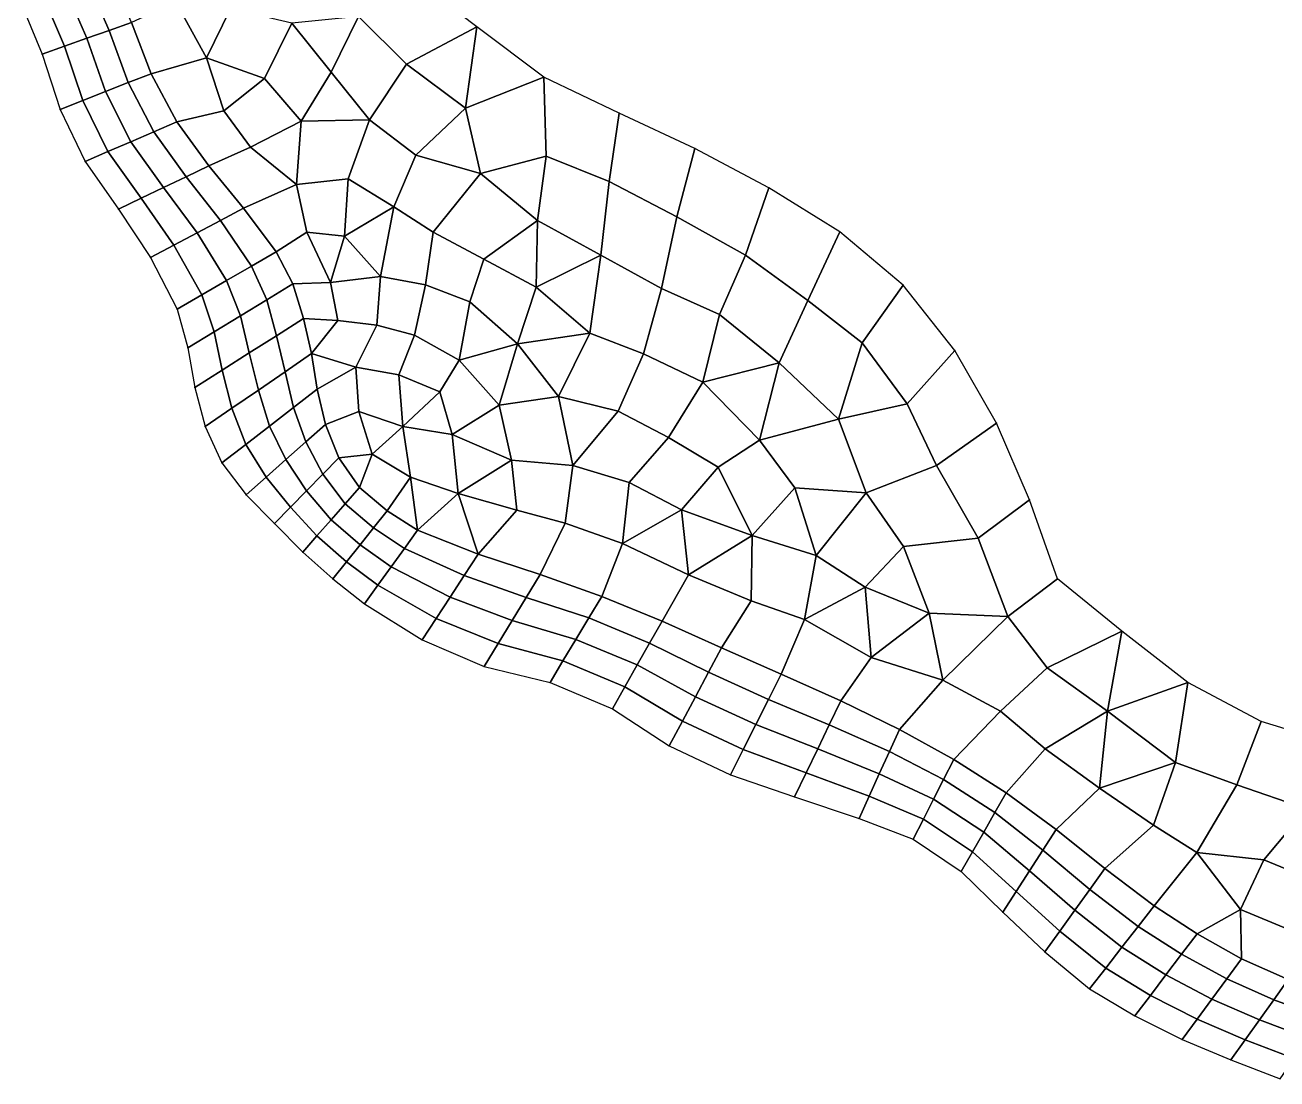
# Model space of a CAD drawing. Extents: x 391089 to 406232, y 6461839 to 6471033.
# Drawn here: x 405429 to 405773.6, y 6470408.9 to 6470699 of the extents above; entities that cross this region are included whole.
import ezdxf

# ---------------------------------------------------------------- set-up
doc = ezdxf.new("R2010")
doc.units = 0
for name, color, linetype in [('MESH_BOUND', 25, 'CONTINUOUS'), ('MESH_ELEMS', 18, 'CONTINUOUS'), ('MESH_NODES', 18, 'CONTINUOUS')]:
    doc.layers.add(name, color=color, linetype=linetype)

msp = doc.modelspace()

# ---------------------------------------------------------------- linework, layer by layer
at = {"layer": 'MESH_BOUND', "color": 25}
for points in [[(405553.351, 6470698.47, 4.971), (405535.039, 6470712.43, 4.59)], [(405428.982, 6470702.23, 5.249), (405433.736, 6470691.02, 4.781)], [(405571.777, 6470684.67, 5.066), (405553.351, 6470698.47, 4.971)], [(405433.736, 6470691.02, 4.781), (405438.646, 6470675.8, 3.874)], [(405592.534, 6470674.76, 5.078), (405571.777, 6470684.67, 5.066)], [(405438.646, 6470675.8, 3.874), (405445.51, 6470661.43, 4.466)], [(405613.386, 6470665, 5.799), (405592.534, 6470674.76, 5.078)], [(405633.727, 6470654.24, 3.515), (405613.386, 6470665, 5.799)], [(405445.51, 6470661.43, 4.466), (405454.696, 6470648.34, 3.652)], [(405653.282, 6470642.13, 3.698), (405633.727, 6470654.24, 3.515)], [(405454.696, 6470648.34, 3.652), (405463.545, 6470635.03, 5.14)], [(405670.73, 6470627.38, 3.279), (405653.282, 6470642.13, 3.698)], [(405463.545, 6470635.03, 5.14), (405470.858, 6470620.84, 5.41)], [(405684.953, 6470609.39, 3.202), (405670.73, 6470627.38, 3.279)], [(405470.858, 6470620.84, 5.41), (405473.792, 6470610.15, 5.266)], [(405473.792, 6470610.15, 5.266), (405475.749, 6470599.23, 4.264)], [(405696.415, 6470589.46, 3.712), (405684.953, 6470609.39, 3.202)], [(405475.749, 6470599.23, 4.264), (405478.567, 6470588.53, 4.087)], [(405705.516, 6470568.32, 5.577), (405696.415, 6470589.46, 3.712)], [(405478.567, 6470588.53, 4.087), (405483.203, 6470578.49, 3.879)], [(405483.203, 6470578.49, 3.879), (405489.864, 6470569.72, 4.537)], [(405489.864, 6470569.72, 4.537), (405497.618, 6470561.79, 4.648)], [(405713.215, 6470546.62, 5.406), (405705.516, 6470568.32, 5.577)], [(405497.618, 6470561.79, 4.648), (405505.463, 6470553.95, 4.924)], [(405505.463, 6470553.95, 4.924), (405513.723, 6470546.55, 5.226)], [(405513.723, 6470546.55, 5.226), (405522.466, 6470539.72, 5)], [(405730.923, 6470532.16, 5.606), (405713.215, 6470546.62, 5.406)], [(405522.466, 6470539.72, 5), (405538.284, 6470529.79, 4.865)], [(405749.1, 6470518.03, 5.714), (405730.923, 6470532.16, 5.606)], [(405538.284, 6470529.79, 4.865), (405555.374, 6470522.45, 4.341)], [(405555.374, 6470522.45, 4.341), (405573.524, 6470518.04, 4.9)], [(405573.524, 6470518.04, 4.9), (405590.659, 6470510.8, 4.94)], [(405769.293, 6470507.28, 5.465), (405749.1, 6470518.03, 5.714)], [(405590.659, 6470510.8, 4.94), (405606.343, 6470500.65, 4.051)], [(405791.205, 6470500.58, 5.008), (405769.293, 6470507.28, 5.465)], [(405606.343, 6470500.65, 4.051), (405623.177, 6470492.67, 4.906)], [(405623.177, 6470492.67, 4.906), (405640.841, 6470486.56, 4.941)], [(405640.841, 6470486.56, 4.941), (405658.565, 6470480.63, 5.615)], [(405658.565, 6470480.63, 5.615), (405673.478, 6470474.96, 5.297)], [(405673.478, 6470474.96, 5.297), (405686.692, 6470466.01, 5.699)], [(405686.692, 6470466.01, 5.699), (405698.118, 6470454.87, 4.366)], [(405698.118, 6470454.87, 4.366), (405709.683, 6470443.88, 5.602)], [(405709.683, 6470443.88, 5.602), (405722.019, 6470433.75, 5.652)], [(405722.019, 6470433.75, 5.652), (405734.482, 6470426.25, 3.971)], [(405734.482, 6470426.25, 3.971), (405747.532, 6470419.82, 5.007)], [(405747.532, 6470419.82, 5.007), (405760.948, 6470414.19, 5.067)], [(405760.948, 6470414.19, 5.067), (405774.511, 6470408.92, 5.143)]]:
    msp.add_polyline3d(points, dxfattribs=at)
at = {"layer": 'MESH_ELEMS', "color": 178}
for points in [[(405446.803, 6470709.7, 4.068), (405440.862, 6470707.21, 3.293), (405446.029, 6470695.35, 3.132), (405452.175, 6470697.51, 4.65)], [(405452.743, 6470712.19, 5.266), (405446.803, 6470709.7, 4.068), (405452.175, 6470697.51, 4.65), (405458.322, 6470699.67, 5.361)], [(405535.039, 6470712.43, 4.59), (405520.742, 6470701.4, 5.277), (405533.978, 6470688.26, 6.737), (405553.351, 6470698.47, 4.971)], [(405440.862, 6470707.21, 3.293), (405434.922, 6470704.72, 3.179), (405439.882, 6470693.18, 2.93), (405446.029, 6470695.35, 3.132)], [(405434.922, 6470704.72, 3.179), (405428.982, 6470702.23, 5.249), (405433.736, 6470691.02, 4.781), (405439.882, 6470693.18, 2.93)], [(405470.478, 6470705.3, 5.071), (405458.322, 6470699.67, 5.361), (405463.666, 6470685.62, 5.192), (405478.981, 6470689.98, 5.16)], [(405470.478, 6470705.3, 5.071), (405478.981, 6470689.98, 5.16), (405485.571, 6470703.46, 4.871), (405470.478, 6470705.3, 5.071)], [(405494.879, 6470684.29, 5.214), (405502.428, 6470699.54, 4.797), (405485.571, 6470703.46, 4.871), (405478.981, 6470689.98, 5.16)], [(405458.322, 6470699.67, 5.361), (405452.175, 6470697.51, 4.65), (405457.411, 6470683.16, 4.636), (405463.666, 6470685.62, 5.192)], [(405513.252, 6470686.01, 4.848), (405502.428, 6470699.54, 4.797), (405494.879, 6470684.29, 5.214), (405504.967, 6470672.53, 5.22)], [(405520.742, 6470701.4, 5.277), (405502.428, 6470699.54, 4.797), (405513.252, 6470686.01, 4.848), (405520.742, 6470701.4, 5.277)], [(405533.978, 6470688.26, 6.737), (405520.742, 6470701.4, 5.277), (405513.252, 6470686.01, 4.848), (405523.838, 6470672.94, 5.084)], [(405452.175, 6470697.51, 4.65), (405446.029, 6470695.35, 3.132), (405451.156, 6470680.71, 3.602), (405457.411, 6470683.16, 4.636)], [(405553.351, 6470698.47, 4.971), (405533.978, 6470688.26, 6.737), (405550.218, 6470676.15, 6.359), (405553.351, 6470698.47, 4.971)], [(405553.351, 6470698.47, 4.971), (405550.218, 6470676.15, 6.359), (405571.777, 6470684.67, 5.066), (405553.351, 6470698.47, 4.971)], [(405439.882, 6470693.18, 2.93), (405433.736, 6470691.02, 4.781), (405438.646, 6470675.8, 3.874), (405444.901, 6470678.26, 2.912)], [(405446.029, 6470695.35, 3.132), (405439.882, 6470693.18, 2.93), (405444.901, 6470678.26, 2.912), (405451.156, 6470680.71, 3.602)], [(405478.981, 6470689.98, 5.16), (405463.666, 6470685.62, 5.192), (405470.732, 6470672.37, 5.119), (405483.698, 6470675.43, 5.247)], [(405483.698, 6470675.43, 5.247), (405494.879, 6470684.29, 5.214), (405478.981, 6470689.98, 5.16), (405483.698, 6470675.43, 5.247)], [(405463.666, 6470685.62, 5.192), (405457.411, 6470683.16, 4.636), (405464.426, 6470669.63, 5.281), (405470.732, 6470672.37, 5.119)], [(405513.252, 6470686.01, 4.848), (405504.967, 6470672.53, 5.22), (405523.838, 6470672.94, 5.084), (405513.252, 6470686.01, 4.848)], [(405536.602, 6470663.23, 5.214), (405550.218, 6470676.15, 6.359), (405533.978, 6470688.26, 6.737), (405523.838, 6470672.94, 5.084)], [(405457.411, 6470683.16, 4.636), (405451.156, 6470680.71, 3.602), (405458.121, 6470666.9, 3.214), (405464.426, 6470669.63, 5.281)], [(405491.005, 6470665.41, 5.555), (405504.967, 6470672.53, 5.22), (405494.879, 6470684.29, 5.214), (405483.698, 6470675.43, 5.247)], [(405572.448, 6470662.88, 6.437), (405571.777, 6470684.67, 5.066), (405550.218, 6470676.15, 6.359), (405554.374, 6470658.12, 5.136)], [(405592.534, 6470674.76, 5.078), (405571.777, 6470684.67, 5.066), (405572.448, 6470662.88, 6.437), (405589.826, 6470655.91, 6.667)], [(405451.156, 6470680.71, 3.602), (405444.901, 6470678.26, 2.912), (405451.816, 6470664.17, 3.181), (405458.121, 6470666.9, 3.214)], [(405444.901, 6470678.26, 2.912), (405438.646, 6470675.8, 3.874), (405445.51, 6470661.43, 4.466), (405451.816, 6470664.17, 3.181)], [(405483.698, 6470675.43, 5.247), (405470.732, 6470672.37, 5.119), (405479.576, 6470660.21, 4.86), (405491.005, 6470665.41, 5.555)], [(405554.374, 6470658.12, 5.136), (405550.218, 6470676.15, 6.359), (405536.602, 6470663.23, 5.214), (405554.374, 6470658.12, 5.136)], [(405470.732, 6470672.37, 5.119), (405464.426, 6470669.63, 5.281), (405473.356, 6470657.24, 5.015), (405479.576, 6470660.21, 4.86)], [(405491.005, 6470665.41, 5.555), (405503.73, 6470655.15, 5.346), (405504.967, 6470672.53, 5.22), (405491.005, 6470665.41, 5.555)], [(405504.967, 6470672.53, 5.22), (405503.73, 6470655.15, 5.346), (405517.979, 6470656.67, 5.345), (405523.838, 6470672.94, 5.084)], [(405517.979, 6470656.67, 5.345), (405530.486, 6470648.97, 5.22), (405536.602, 6470663.23, 5.214), (405523.838, 6470672.94, 5.084)], [(405589.826, 6470655.91, 6.667), (405608.391, 6470646.18, 7.363), (405613.386, 6470665, 5.799), (405592.534, 6470674.76, 5.078)], [(405464.426, 6470669.63, 5.281), (405458.121, 6470666.9, 3.214), (405467.136, 6470654.28, 2.707), (405473.356, 6470657.24, 5.015)], [(405458.121, 6470666.9, 3.214), (405451.816, 6470664.17, 3.181), (405460.916, 6470651.31, 3.2), (405467.136, 6470654.28, 2.707)], [(405491.005, 6470665.41, 5.555), (405479.576, 6470660.21, 4.86), (405489.167, 6470648.62, 4.478), (405503.73, 6470655.15, 5.346)], [(405633.727, 6470654.24, 3.515), (405613.386, 6470665, 5.799), (405608.391, 6470646.18, 7.363), (405627.273, 6470635.63, 5.508)], [(405451.816, 6470664.17, 3.181), (405445.51, 6470661.43, 4.466), (405454.696, 6470648.34, 3.652), (405460.916, 6470651.31, 3.2)], [(405541.349, 6470641.97, 5.667), (405554.374, 6470658.12, 5.136), (405536.602, 6470663.23, 5.214), (405530.486, 6470648.97, 5.22)], [(405570.03, 6470645.18, 4.814), (405572.448, 6470662.88, 6.437), (405554.374, 6470658.12, 5.136), (405570.03, 6470645.18, 4.814)], [(405589.826, 6470655.91, 6.667), (405572.448, 6470662.88, 6.437), (405570.03, 6470645.18, 4.814), (405587.507, 6470635.64, 5.061)], [(405479.576, 6470660.21, 4.86), (405473.356, 6470657.24, 5.015), (405482.762, 6470645.22, 5.428), (405489.167, 6470648.62, 4.478)], [(405555.242, 6470634.6, 5.171), (405570.03, 6470645.18, 4.814), (405554.374, 6470658.12, 5.136), (405541.349, 6470641.97, 5.667)], [(405473.356, 6470657.24, 5.015), (405467.136, 6470654.28, 2.707), (405476.356, 6470641.83, 2.188), (405482.762, 6470645.22, 5.428)], [(405503.73, 6470655.15, 5.346), (405489.167, 6470648.62, 4.478), (405498.101, 6470636.54, 4.903), (405506.551, 6470642, 5.072)], [(405517.979, 6470656.67, 5.345), (405503.73, 6470655.15, 5.346), (405506.551, 6470642, 5.072), (405516.957, 6470640.9, 5.444)], [(405516.957, 6470640.9, 5.444), (405530.486, 6470648.97, 5.22), (405517.979, 6470656.67, 5.345), (405516.957, 6470640.9, 5.444)], [(405608.391, 6470646.18, 7.363), (405589.826, 6470655.91, 6.667), (405587.507, 6470635.64, 5.061), (405604.152, 6470626.5, 5.145)], [(405460.916, 6470651.31, 3.2), (405454.696, 6470648.34, 3.652), (405463.545, 6470635.03, 5.14), (405469.951, 6470638.43, 3.473)], [(405467.136, 6470654.28, 2.707), (405460.916, 6470651.31, 3.2), (405469.951, 6470638.43, 3.473), (405476.356, 6470641.83, 2.188)], [(405653.282, 6470642.13, 3.698), (405633.727, 6470654.24, 3.515), (405627.273, 6470635.63, 5.508), (405644.511, 6470623.23, 3.819)], [(405489.167, 6470648.62, 4.478), (405482.762, 6470645.22, 5.428), (405491.29, 6470632.61, 4.315), (405498.101, 6470636.54, 4.903)], [(405530.486, 6470648.97, 5.22), (405516.957, 6470640.9, 5.444), (405526.827, 6470629.77, 5.221), (405530.486, 6470648.97, 5.22)], [(405539.194, 6470627.46, 5.348), (405541.349, 6470641.97, 5.667), (405530.486, 6470648.97, 5.22), (405526.827, 6470629.77, 5.221)], [(405482.762, 6470645.22, 5.428), (405476.356, 6470641.83, 2.188), (405484.479, 6470628.69, 2.764), (405491.29, 6470632.61, 4.315)], [(405555.242, 6470634.6, 5.171), (405569.656, 6470626.88, 4.925), (405570.03, 6470645.18, 4.814), (405555.242, 6470634.6, 5.171)], [(405570.03, 6470645.18, 4.814), (405569.656, 6470626.88, 4.925), (405587.507, 6470635.64, 5.061), (405570.03, 6470645.18, 4.814)], [(405627.273, 6470635.63, 5.508), (405608.391, 6470646.18, 7.363), (405604.152, 6470626.5, 5.145), (405620.127, 6470619.36, 5.298)], [(405476.356, 6470641.83, 2.188), (405469.951, 6470638.43, 3.473), (405477.669, 6470624.77, 3.136), (405484.479, 6470628.69, 2.764)], [(405502.748, 6470627.75, 5.106), (405513.046, 6470628.12, 4.979), (405506.551, 6470642, 5.072), (405498.101, 6470636.54, 4.903)], [(405506.551, 6470642, 5.072), (405513.046, 6470628.12, 4.979), (405516.957, 6470640.9, 5.444), (405506.551, 6470642, 5.072)], [(405513.046, 6470628.12, 4.979), (405526.827, 6470629.77, 5.221), (405516.957, 6470640.9, 5.444), (405513.046, 6470628.12, 4.979)], [(405555.242, 6470634.6, 5.171), (405541.349, 6470641.97, 5.667), (405539.194, 6470627.46, 5.348), (405551.41, 6470622.81, 5.284)], [(405670.73, 6470627.38, 3.279), (405653.282, 6470642.13, 3.698), (405644.511, 6470623.23, 3.819), (405659.436, 6470611.54, 3.23)], [(405469.951, 6470638.43, 3.473), (405463.545, 6470635.03, 5.14), (405470.858, 6470620.84, 5.41), (405477.669, 6470624.77, 3.136)], [(405498.101, 6470636.54, 4.903), (405491.29, 6470632.61, 4.315), (405495.509, 6470623.35, 4.15), (405502.748, 6470627.75, 5.106)], [(405551.41, 6470622.81, 5.284), (405564.544, 6470611.3, 5.261), (405569.656, 6470626.88, 4.925), (405555.242, 6470634.6, 5.171)], [(405569.656, 6470626.88, 4.925), (405584.44, 6470614.18, 5.177), (405587.507, 6470635.64, 5.061), (405569.656, 6470626.88, 4.925)], [(405604.152, 6470626.5, 5.145), (405587.507, 6470635.64, 5.061), (405584.44, 6470614.18, 5.177), (405599.25, 6470608.53, 5.261)], [(405644.511, 6470623.23, 3.819), (405627.273, 6470635.63, 5.508), (405620.127, 6470619.36, 5.298), (405636.586, 6470606.03, 5.513)], [(405491.29, 6470632.61, 4.315), (405484.479, 6470628.69, 2.764), (405488.27, 6470618.95, 3.683), (405495.509, 6470623.35, 4.15)], [(405484.479, 6470628.69, 2.764), (405477.669, 6470624.77, 3.136), (405481.031, 6470614.55, 3.041), (405488.27, 6470618.95, 3.683)], [(405502.748, 6470627.75, 5.106), (405495.509, 6470623.35, 4.15), (405498.168, 6470613.5, 4.267), (405505.641, 6470618.25, 5.453)], [(405513.046, 6470628.12, 4.979), (405502.748, 6470627.75, 5.106), (405505.641, 6470618.25, 5.453), (405515.104, 6470617.71, 5.444)], [(405526.827, 6470629.77, 5.221), (405513.046, 6470628.12, 4.979), (405515.104, 6470617.71, 5.444), (405525.793, 6470616.4, 5.148)], [(405539.194, 6470627.46, 5.348), (405526.827, 6470629.77, 5.221), (405525.793, 6470616.4, 5.148), (405536.214, 6470613.62, 5.213)], [(405551.41, 6470622.81, 5.284), (405539.194, 6470627.46, 5.348), (405536.214, 6470613.62, 5.213), (405548.47, 6470606.72, 5.348)], [(405659.436, 6470611.54, 3.23), (405671.856, 6470594.7, 3.032), (405684.953, 6470609.39, 3.202), (405670.73, 6470627.38, 3.279)], [(405477.669, 6470624.77, 3.136), (405470.858, 6470620.84, 5.41), (405473.792, 6470610.15, 5.266), (405481.031, 6470614.55, 3.041)], [(405584.44, 6470614.18, 5.177), (405569.656, 6470626.88, 4.925), (405564.544, 6470611.3, 5.261), (405584.44, 6470614.18, 5.177)], [(405620.127, 6470619.36, 5.298), (405604.152, 6470626.5, 5.145), (405599.25, 6470608.53, 5.261), (405615.546, 6470600.69, 5.291)], [(405495.509, 6470623.35, 4.15), (405488.27, 6470618.95, 3.683), (405490.695, 6470608.74, 3.797), (405498.168, 6470613.5, 4.267)], [(405551.41, 6470622.81, 5.284), (405548.47, 6470606.72, 5.348), (405564.544, 6470611.3, 5.261), (405551.41, 6470622.81, 5.284)], [(405659.436, 6470611.54, 3.23), (405644.511, 6470623.23, 3.819), (405636.586, 6470606.03, 5.513), (405652.894, 6470590.49, 5.453)], [(405488.27, 6470618.95, 3.683), (405481.031, 6470614.55, 3.041), (405483.222, 6470603.99, 3.237), (405490.695, 6470608.74, 3.797)], [(405505.641, 6470618.25, 5.453), (405498.168, 6470613.5, 4.267), (405500.55, 6470603.56, 4.599), (405507.878, 6470608.57, 5.172)], [(405507.878, 6470608.57, 5.172), (405515.104, 6470617.71, 5.444), (405505.641, 6470618.25, 5.453), (405507.878, 6470608.57, 5.172)], [(405520.064, 6470604.88, 5.608), (405525.793, 6470616.4, 5.148), (405515.104, 6470617.71, 5.444), (405507.878, 6470608.57, 5.172)], [(405620.127, 6470619.36, 5.298), (405615.546, 6470600.69, 5.291), (405636.586, 6470606.03, 5.513), (405620.127, 6470619.36, 5.298)], [(405481.031, 6470614.55, 3.041), (405473.792, 6470610.15, 5.266), (405475.749, 6470599.23, 4.264), (405483.222, 6470603.99, 3.237)], [(405498.168, 6470613.5, 4.267), (405490.695, 6470608.74, 3.797), (405493.222, 6470598.55, 4.41), (405500.55, 6470603.56, 4.599)], [(405531.892, 6470602.73, 5.524), (405536.214, 6470613.62, 5.213), (405525.793, 6470616.4, 5.148), (405520.064, 6470604.88, 5.608)], [(405543.146, 6470598.03, 5.298), (405548.47, 6470606.72, 5.348), (405536.214, 6470613.62, 5.213), (405531.892, 6470602.73, 5.524)], [(405564.544, 6470611.3, 5.261), (405575.879, 6470596.72, 5.214), (405584.44, 6470614.18, 5.177), (405564.544, 6470611.3, 5.261)], [(405592.224, 6470592.73, 5.472), (405599.25, 6470608.53, 5.261), (405584.44, 6470614.18, 5.177), (405575.879, 6470596.72, 5.214)], [(405548.47, 6470606.72, 5.348), (405559.53, 6470594.41, 5.261), (405564.544, 6470611.3, 5.261), (405548.47, 6470606.72, 5.348)], [(405575.879, 6470596.72, 5.214), (405564.544, 6470611.3, 5.261), (405559.53, 6470594.41, 5.261), (405575.879, 6470596.72, 5.214)], [(405659.436, 6470611.54, 3.23), (405652.894, 6470590.49, 5.453), (405671.856, 6470594.7, 3.032), (405659.436, 6470611.54, 3.23)], [(405490.695, 6470608.74, 3.797), (405483.222, 6470603.99, 3.237), (405485.894, 6470593.54, 3.196), (405493.222, 6470598.55, 4.41)], [(405507.878, 6470608.57, 5.172), (405500.55, 6470603.56, 4.599), (405502.883, 6470593.69, 4.92), (405509.443, 6470598.76, 4.819)], [(405507.878, 6470608.57, 5.172), (405509.443, 6470598.76, 4.819), (405520.064, 6470604.88, 5.608), (405507.878, 6470608.57, 5.172)], [(405543.146, 6470598.03, 5.298), (405546.543, 6470586.33, 5.439), (405559.53, 6470594.41, 5.261), (405548.47, 6470606.72, 5.348)], [(405599.25, 6470608.53, 5.261), (405592.224, 6470592.73, 5.472), (405606.092, 6470585.51, 5.431), (405615.546, 6470600.69, 5.291)], [(405696.415, 6470589.46, 3.712), (405684.953, 6470609.39, 3.202), (405671.856, 6470594.7, 3.032), (405679.873, 6470577.78, 2.971)], [(405483.222, 6470603.99, 3.237), (405475.749, 6470599.23, 4.264), (405478.567, 6470588.53, 4.087), (405485.894, 6470593.54, 3.196)], [(405500.55, 6470603.56, 4.599), (405493.222, 6470598.55, 4.41), (405496.323, 6470588.62, 4.242), (405502.883, 6470593.69, 4.92)], [(405520.903, 6470592.6, 5.451), (405520.064, 6470604.88, 5.608), (405509.443, 6470598.76, 4.819), (405511.71, 6470589.08, 5.154)], [(405520.903, 6470592.6, 5.451), (405532.947, 6470588.5, 5.495), (405531.892, 6470602.73, 5.524), (405520.064, 6470604.88, 5.608)], [(405631.212, 6470584.73, 5.005), (405636.586, 6470606.03, 5.513), (405615.546, 6470600.69, 5.291), (405631.212, 6470584.73, 5.005)], [(405636.586, 6470606.03, 5.513), (405631.212, 6470584.73, 5.005), (405652.894, 6470590.49, 5.453), (405636.586, 6470606.03, 5.513)], [(405531.892, 6470602.73, 5.524), (405532.947, 6470588.5, 5.495), (405543.146, 6470598.03, 5.298), (405531.892, 6470602.73, 5.524)], [(405619.753, 6470577.32, 5.558), (405631.212, 6470584.73, 5.005), (405615.546, 6470600.69, 5.291), (405606.092, 6470585.51, 5.431)], [(405493.222, 6470598.55, 4.41), (405485.894, 6470593.54, 3.196), (405489.763, 6470583.56, 2.646), (405496.323, 6470588.62, 4.242)], [(405509.443, 6470598.76, 4.819), (405502.883, 6470593.69, 4.92), (405506.248, 6470584.24, 5.305), (405511.71, 6470589.08, 5.154)], [(405532.947, 6470588.5, 5.495), (405546.543, 6470586.33, 5.439), (405543.146, 6470598.03, 5.298), (405532.947, 6470588.5, 5.495)], [(405562.897, 6470579.25, 5.488), (405579.807, 6470577.79, 5.199), (405575.879, 6470596.72, 5.214), (405559.53, 6470594.41, 5.261)], [(405575.879, 6470596.72, 5.214), (405579.807, 6470577.79, 5.199), (405592.224, 6470592.73, 5.472), (405575.879, 6470596.72, 5.214)], [(405485.894, 6470593.54, 3.196), (405478.567, 6470588.53, 4.087), (405483.203, 6470578.49, 3.879), (405489.763, 6470583.56, 2.646)], [(405502.883, 6470593.69, 4.92), (405496.323, 6470588.62, 4.242), (405500.787, 6470579.4, 3.792), (405506.248, 6470584.24, 5.305)], [(405515.393, 6470579.85, 5.404), (405524.566, 6470580.87, 5.17), (405520.903, 6470592.6, 5.451), (405511.71, 6470589.08, 5.154)], [(405532.947, 6470588.5, 5.495), (405520.903, 6470592.6, 5.451), (405524.566, 6470580.87, 5.17), (405532.947, 6470588.5, 5.495)], [(405559.53, 6470594.41, 5.261), (405546.543, 6470586.33, 5.439), (405562.897, 6470579.25, 5.488), (405559.53, 6470594.41, 5.261)], [(405595.268, 6470573.11, 5.017), (405606.092, 6470585.51, 5.431), (405592.224, 6470592.73, 5.472), (405579.807, 6470577.79, 5.199)], [(405671.856, 6470594.7, 3.032), (405652.894, 6470590.49, 5.453), (405660.578, 6470570.27, 5.139), (405679.873, 6470577.78, 2.971)], [(405511.71, 6470589.08, 5.154), (405506.248, 6470584.24, 5.305), (405510.949, 6470575.34, 4.939), (405515.393, 6470579.85, 5.404)], [(405652.894, 6470590.49, 5.453), (405631.212, 6470584.73, 5.005), (405640.871, 6470571.66, 5.488), (405660.578, 6470570.27, 5.139)], [(405679.873, 6470577.78, 2.971), (405691.329, 6470557.75, 5.893), (405705.516, 6470568.32, 5.577), (405696.415, 6470589.46, 3.712)], [(405496.323, 6470588.62, 4.242), (405489.763, 6470583.56, 2.646), (405495.325, 6470574.56, 3.191), (405500.787, 6470579.4, 3.792)], [(405524.566, 6470580.87, 5.17), (405535.077, 6470574.56, 5.355), (405532.947, 6470588.5, 5.495), (405524.566, 6470580.87, 5.17)], [(405546.543, 6470586.33, 5.439), (405532.947, 6470588.5, 5.495), (405535.077, 6470574.56, 5.355), (405548.258, 6470570.03, 5.518)], [(405548.258, 6470570.03, 5.518), (405562.897, 6470579.25, 5.488), (405546.543, 6470586.33, 5.439), (405548.258, 6470570.03, 5.518)], [(405489.763, 6470583.56, 2.646), (405483.203, 6470578.49, 3.879), (405489.864, 6470569.72, 4.537), (405495.325, 6470574.56, 3.191)], [(405506.248, 6470584.24, 5.305), (405500.787, 6470579.4, 3.792), (405506.505, 6470570.82, 3.537), (405510.949, 6470575.34, 4.939)], [(405609.711, 6470565.61, 5.339), (405619.753, 6470577.32, 5.558), (405606.092, 6470585.51, 5.431), (405595.268, 6470573.11, 5.017)], [(405640.871, 6470571.66, 5.488), (405631.212, 6470584.73, 5.005), (405619.753, 6470577.32, 5.558), (405629.149, 6470558.47, 5.426)], [(405500.787, 6470579.4, 3.792), (405495.325, 6470574.56, 3.191), (405502.061, 6470566.31, 2.644), (405506.505, 6470570.82, 3.537)], [(405515.393, 6470579.85, 5.404), (405510.949, 6470575.34, 4.939), (405517.13, 6470567.24, 4.891), (405521.019, 6470571.67, 5.313)], [(405524.566, 6470580.87, 5.17), (405515.393, 6470579.85, 5.404), (405521.019, 6470571.67, 5.313), (405524.566, 6470580.87, 5.17)], [(405535.077, 6470574.56, 5.355), (405524.566, 6470580.87, 5.17), (405521.019, 6470571.67, 5.313), (405528.671, 6470565.33, 5.467)], [(405548.258, 6470570.03, 5.518), (405564.41, 6470565.5, 5.602), (405562.897, 6470579.25, 5.488), (405548.258, 6470570.03, 5.518)], [(405564.41, 6470565.5, 5.602), (405577.64, 6470561.93, 5.564), (405579.807, 6470577.79, 5.199), (405562.897, 6470579.25, 5.488)], [(405510.949, 6470575.34, 4.939), (405506.505, 6470570.82, 3.537), (405513.241, 6470562.81, 3.209), (405517.13, 6470567.24, 4.891)], [(405595.268, 6470573.11, 5.017), (405579.807, 6470577.79, 5.199), (405577.64, 6470561.93, 5.564), (405593.448, 6470556.32, 5.506)], [(405609.711, 6470565.61, 5.339), (405629.149, 6470558.47, 5.426), (405619.753, 6470577.32, 5.558), (405609.711, 6470565.61, 5.339)], [(405679.873, 6470577.78, 2.971), (405660.578, 6470570.27, 5.139), (405670.828, 6470555.47, 5.419), (405691.329, 6470557.75, 5.893)], [(405495.325, 6470574.56, 3.191), (405489.864, 6470569.72, 4.537), (405497.618, 6470561.79, 4.648), (405502.061, 6470566.31, 2.644)], [(405537.059, 6470560, 5.635), (405535.077, 6470574.56, 5.355), (405528.671, 6470565.33, 5.467), (405537.059, 6470560, 5.635)], [(405537.059, 6470560, 5.635), (405548.258, 6470570.03, 5.518), (405535.077, 6470574.56, 5.355), (405537.059, 6470560, 5.635)], [(405593.448, 6470556.32, 5.506), (405609.711, 6470565.61, 5.339), (405595.268, 6470573.11, 5.017), (405593.448, 6470556.32, 5.506)], [(405506.505, 6470570.82, 3.537), (405502.061, 6470566.31, 2.644), (405509.352, 6470558.38, 2.57), (405513.241, 6470562.81, 3.209)], [(405521.019, 6470571.67, 5.313), (405517.13, 6470567.24, 4.891), (405524.934, 6470560.63, 5.144), (405528.671, 6470565.33, 5.467)], [(405537.059, 6470560, 5.635), (405553.733, 6470553.35, 5.744), (405548.258, 6470570.03, 5.518), (405537.059, 6470560, 5.635)], [(405553.733, 6470553.35, 5.744), (405564.41, 6470565.5, 5.602), (405548.258, 6470570.03, 5.518), (405553.733, 6470553.35, 5.744)], [(405640.871, 6470571.66, 5.488), (405629.149, 6470558.47, 5.426), (405646.796, 6470553.03, 5.64), (405640.871, 6470571.66, 5.488)], [(405660.578, 6470570.27, 5.139), (405640.871, 6470571.66, 5.488), (405646.796, 6470553.03, 5.64), (405660.578, 6470570.27, 5.139)], [(405670.828, 6470555.47, 5.419), (405660.578, 6470570.27, 5.139), (405646.796, 6470553.03, 5.64), (405660.268, 6470544.25, 5.681)], [(405502.061, 6470566.31, 2.644), (405497.618, 6470561.79, 4.648), (405505.463, 6470553.95, 4.924), (405509.352, 6470558.38, 2.57)], [(405517.13, 6470567.24, 4.891), (405513.241, 6470562.81, 3.209), (405521.197, 6470555.94, 3.255), (405524.934, 6470560.63, 5.144)], [(405528.671, 6470565.33, 5.467), (405524.934, 6470560.63, 5.144), (405533.411, 6470554.93, 4.946), (405537.059, 6470560, 5.635)], [(405570.82, 6470547.81, 5.659), (405577.64, 6470561.93, 5.564), (405564.41, 6470565.5, 5.602), (405553.733, 6470553.35, 5.744)], [(405593.448, 6470556.32, 5.506), (405611.642, 6470547.72, 5.484), (405609.711, 6470565.61, 5.339), (405593.448, 6470556.32, 5.506)], [(405629.149, 6470558.47, 5.426), (405609.711, 6470565.61, 5.339), (405611.642, 6470547.72, 5.484), (405629.149, 6470558.47, 5.426)], [(405713.215, 6470546.62, 5.406), (405705.516, 6470568.32, 5.577), (405691.329, 6470557.75, 5.893), (405699.548, 6470536.19, 4.89)], [(405513.241, 6470562.81, 3.209), (405509.352, 6470558.38, 2.57), (405517.46, 6470551.24, 2.565), (405521.197, 6470555.94, 3.255)], [(405577.64, 6470561.93, 5.564), (405570.82, 6470547.81, 5.659), (405587.729, 6470541.75, 5.94), (405593.448, 6470556.32, 5.506)], [(405509.352, 6470558.38, 2.57), (405505.463, 6470553.95, 4.924), (405513.723, 6470546.55, 5.226), (405517.46, 6470551.24, 2.565)], [(405524.934, 6470560.63, 5.144), (405521.197, 6470555.94, 3.255), (405529.763, 6470549.86, 2.709), (405533.411, 6470554.93, 4.946)], [(405537.059, 6470560, 5.635), (405533.411, 6470554.93, 4.946), (405549.871, 6470547.46, 4.83), (405553.733, 6470553.35, 5.744)], [(405628.902, 6470540.49, 5.396), (405629.149, 6470558.47, 5.426), (405611.642, 6470547.72, 5.484), (405628.902, 6470540.49, 5.396)], [(405646.796, 6470553.03, 5.64), (405629.149, 6470558.47, 5.426), (405628.902, 6470540.49, 5.396), (405643.546, 6470535.37, 5.094)], [(405521.197, 6470555.94, 3.255), (405517.46, 6470551.24, 2.565), (405526.114, 6470544.79, 2.527), (405529.763, 6470549.86, 2.709)], [(405533.411, 6470554.93, 4.946), (405529.763, 6470549.86, 2.709), (405546.009, 6470541.57, 3.705), (405549.871, 6470547.46, 4.83)], [(405604.34, 6470534.92, 5.827), (405611.642, 6470547.72, 5.484), (405593.448, 6470556.32, 5.506), (405587.729, 6470541.75, 5.94)], [(405660.268, 6470544.25, 5.681), (405677.887, 6470537.09, 5.458), (405670.828, 6470555.47, 5.419), (405660.268, 6470544.25, 5.681)], [(405677.887, 6470537.09, 5.458), (405699.548, 6470536.19, 4.89), (405691.329, 6470557.75, 5.893), (405670.828, 6470555.47, 5.419)], [(405517.46, 6470551.24, 2.565), (405513.723, 6470546.55, 5.226), (405522.466, 6470539.72, 5), (405526.114, 6470544.79, 2.527)], [(405553.733, 6470553.35, 5.744), (405549.871, 6470547.46, 4.83), (405566.959, 6470541.47, 4.498), (405570.82, 6470547.81, 5.659)], [(405660.268, 6470544.25, 5.681), (405646.796, 6470553.03, 5.64), (405643.546, 6470535.37, 5.094), (405660.268, 6470544.25, 5.681)], [(405529.763, 6470549.86, 2.709), (405526.114, 6470544.79, 2.527), (405542.146, 6470535.68, 3.589), (405546.009, 6470541.57, 3.705)], [(405570.82, 6470547.81, 5.659), (405566.959, 6470541.47, 4.498), (405584.178, 6470535.83, 4.173), (405587.729, 6470541.75, 5.94)], [(405620.748, 6470527.61, 5.747), (405628.902, 6470540.49, 5.396), (405611.642, 6470547.72, 5.484), (405604.34, 6470534.92, 5.827)], [(405526.114, 6470544.79, 2.527), (405522.466, 6470539.72, 5), (405538.284, 6470529.79, 4.865), (405542.146, 6470535.68, 3.589)], [(405549.871, 6470547.46, 4.83), (405546.009, 6470541.57, 3.705), (405563.097, 6470535.13, 3.817), (405566.959, 6470541.47, 4.498)], [(405660.268, 6470544.25, 5.681), (405643.546, 6470535.37, 5.094), (405661.957, 6470524.91, 5.246), (405660.268, 6470544.25, 5.681)], [(405660.268, 6470544.25, 5.681), (405661.957, 6470524.91, 5.246), (405677.887, 6470537.09, 5.458), (405660.268, 6470544.25, 5.681)], [(405713.215, 6470546.62, 5.406), (405699.548, 6470536.19, 4.89), (405710.408, 6470522.11, 5.359), (405730.923, 6470532.16, 5.606)], [(405546.009, 6470541.57, 3.705), (405542.146, 6470535.68, 3.589), (405559.236, 6470528.79, 2.629), (405563.097, 6470535.13, 3.817)], [(405566.959, 6470541.47, 4.498), (405563.097, 6470535.13, 3.817), (405580.626, 6470529.9, 2.377), (405584.178, 6470535.83, 4.173)], [(405587.729, 6470541.75, 5.94), (405584.178, 6470535.83, 4.173), (405600.92, 6470528.89, 5.688), (405604.34, 6470534.92, 5.827)], [(405637.161, 6470520.31, 5.769), (405643.546, 6470535.37, 5.094), (405628.902, 6470540.49, 5.396), (405620.748, 6470527.61, 5.747)], [(405542.146, 6470535.68, 3.589), (405538.284, 6470529.79, 4.865), (405555.374, 6470522.45, 4.341), (405559.236, 6470528.79, 2.629)], [(405563.097, 6470535.13, 3.817), (405559.236, 6470528.79, 2.629), (405577.075, 6470523.97, 3.462), (405580.626, 6470529.9, 2.377)], [(405584.178, 6470535.83, 4.173), (405580.626, 6470529.9, 2.377), (405597.499, 6470522.86, 3.068), (405600.92, 6470528.89, 5.688)], [(405604.34, 6470534.92, 5.827), (405600.92, 6470528.89, 5.688), (405617.147, 6470520.87, 5.505), (405620.748, 6470527.61, 5.747)], [(405653.558, 6470512.98, 5.484), (405661.957, 6470524.91, 5.246), (405643.546, 6470535.37, 5.094), (405637.161, 6470520.31, 5.769)], [(405681.678, 6470518.68, 5.03), (405677.887, 6470537.09, 5.458), (405661.957, 6470524.91, 5.246), (405681.678, 6470518.68, 5.03)], [(405681.678, 6470518.68, 5.03), (405699.548, 6470536.19, 4.89), (405677.887, 6470537.09, 5.458), (405681.678, 6470518.68, 5.03)], [(405697.536, 6470510.16, 5.185), (405710.408, 6470522.11, 5.359), (405699.548, 6470536.19, 4.89), (405681.678, 6470518.68, 5.03)], [(405710.408, 6470522.11, 5.359), (405726.991, 6470510.16, 5.468), (405730.923, 6470532.16, 5.606), (405710.408, 6470522.11, 5.359)], [(405730.923, 6470532.16, 5.606), (405726.991, 6470510.16, 5.468), (405749.1, 6470518.03, 5.714), (405730.923, 6470532.16, 5.606)], [(405559.236, 6470528.79, 2.629), (405555.374, 6470522.45, 4.341), (405573.524, 6470518.04, 4.9), (405577.075, 6470523.97, 3.462)], [(405580.626, 6470529.9, 2.377), (405577.075, 6470523.97, 3.462), (405594.079, 6470516.83, 3.024), (405597.499, 6470522.86, 3.068)], [(405600.92, 6470528.89, 5.688), (405597.499, 6470522.86, 3.068), (405613.545, 6470514.13, 4.628), (405617.147, 6470520.87, 5.505)], [(405620.748, 6470527.61, 5.747), (405617.147, 6470520.87, 5.505), (405633.665, 6470513.4, 5.939), (405637.161, 6470520.31, 5.769)], [(405577.075, 6470523.97, 3.462), (405573.524, 6470518.04, 4.9), (405590.659, 6470510.8, 4.94), (405594.079, 6470516.83, 3.024)], [(405669.725, 6470505.15, 5.464), (405681.678, 6470518.68, 5.03), (405661.957, 6470524.91, 5.246), (405653.558, 6470512.98, 5.484)], [(405597.499, 6470522.86, 3.068), (405594.079, 6470516.83, 3.024), (405609.944, 6470507.39, 2.565), (405613.545, 6470514.13, 4.628)], [(405617.147, 6470520.87, 5.505), (405613.545, 6470514.13, 4.628), (405630.169, 6470506.49, 3.207), (405633.665, 6470513.4, 5.939)], [(405637.161, 6470520.31, 5.769), (405633.665, 6470513.4, 5.939), (405650.379, 6470506.37, 5.756), (405653.558, 6470512.98, 5.484)], [(405710.408, 6470522.11, 5.359), (405697.536, 6470510.16, 5.185), (405709.843, 6470499.77, 5.433), (405726.991, 6470510.16, 5.468)], [(405594.079, 6470516.83, 3.024), (405590.659, 6470510.8, 4.94), (405606.343, 6470500.65, 4.051), (405609.944, 6470507.39, 2.565)], [(405681.678, 6470518.68, 5.03), (405669.725, 6470505.15, 5.464), (405684.667, 6470496.83, 5.416), (405697.536, 6470510.16, 5.185)], [(405726.991, 6470510.16, 5.468), (405745.723, 6470496.01, 5.201), (405749.1, 6470518.03, 5.714), (405726.991, 6470510.16, 5.468)], [(405745.723, 6470496.01, 5.201), (405762.598, 6470489.84, 5.406), (405769.293, 6470507.28, 5.465), (405749.1, 6470518.03, 5.714)], [(405613.545, 6470514.13, 4.628), (405609.944, 6470507.39, 2.565), (405626.673, 6470499.58, 3.283), (405630.169, 6470506.49, 3.207)], [(405633.665, 6470513.4, 5.939), (405630.169, 6470506.49, 3.207), (405647.199, 6470499.77, 2.958), (405650.379, 6470506.37, 5.756)], [(405653.558, 6470512.98, 5.484), (405650.379, 6470506.37, 5.756), (405666.935, 6470499.02, 5.793), (405669.725, 6470505.15, 5.464)], [(405699.101, 6470487.67, 5.666), (405709.843, 6470499.77, 5.433), (405697.536, 6470510.16, 5.185), (405684.667, 6470496.83, 5.416)], [(405724.778, 6470488.95, 5.38), (405726.991, 6470510.16, 5.468), (405709.843, 6470499.77, 5.433), (405724.778, 6470488.95, 5.38)], [(405745.723, 6470496.01, 5.201), (405726.991, 6470510.16, 5.468), (405724.778, 6470488.95, 5.38), (405745.723, 6470496.01, 5.201)], [(405609.944, 6470507.39, 2.565), (405606.343, 6470500.65, 4.051), (405623.177, 6470492.67, 4.906), (405626.673, 6470499.58, 3.283)], [(405630.169, 6470506.49, 3.207), (405626.673, 6470499.58, 3.283), (405644.02, 6470493.17, 3.136), (405647.199, 6470499.77, 2.958)], [(405650.379, 6470506.37, 5.756), (405647.199, 6470499.77, 2.958), (405664.145, 6470492.89, 3.306), (405666.935, 6470499.02, 5.793)], [(405781.721, 6470483.25, 5.442), (405791.205, 6470500.58, 5.008), (405769.293, 6470507.28, 5.465), (405762.598, 6470489.84, 5.406)], [(405669.725, 6470505.15, 5.464), (405666.935, 6470499.02, 5.793), (405681.87, 6470491.36, 5.664), (405684.667, 6470496.83, 5.416)], [(405626.673, 6470499.58, 3.283), (405623.177, 6470492.67, 4.906), (405640.841, 6470486.56, 4.941), (405644.02, 6470493.17, 3.136)], [(405647.199, 6470499.77, 2.958), (405644.02, 6470493.17, 3.136), (405661.355, 6470486.76, 2.899), (405664.145, 6470492.89, 3.306)], [(405712.877, 6470477.55, 5.474), (405724.778, 6470488.95, 5.38), (405709.843, 6470499.77, 5.433), (405699.101, 6470487.67, 5.666)], [(405666.935, 6470499.02, 5.793), (405664.145, 6470492.89, 3.306), (405679.072, 6470485.89, 3.092), (405681.87, 6470491.36, 5.664)], [(405684.667, 6470496.83, 5.416), (405681.87, 6470491.36, 5.664), (405695.999, 6470482.26, 5.531), (405699.101, 6470487.67, 5.666)], [(405745.723, 6470496.01, 5.201), (405724.778, 6470488.95, 5.38), (405739.625, 6470478.78, 5.535), (405745.723, 6470496.01, 5.201)], [(405762.598, 6470489.84, 5.406), (405745.723, 6470496.01, 5.201), (405739.625, 6470478.78, 5.535), (405751.522, 6470471.23, 5.444)], [(405644.02, 6470493.17, 3.136), (405640.841, 6470486.56, 4.941), (405658.565, 6470480.63, 5.615), (405661.355, 6470486.76, 2.899)], [(405664.145, 6470492.89, 3.306), (405661.355, 6470486.76, 2.899), (405676.275, 6470480.43, 2.38), (405679.072, 6470485.89, 3.092)], [(405681.87, 6470491.36, 5.664), (405679.072, 6470485.89, 3.092), (405692.897, 6470476.84, 3.729), (405695.999, 6470482.26, 5.531)], [(405770.031, 6470469.21, 5.4), (405781.721, 6470483.25, 5.442), (405762.598, 6470489.84, 5.406), (405751.522, 6470471.23, 5.444)], [(405661.355, 6470486.76, 2.899), (405658.565, 6470480.63, 5.615), (405673.478, 6470474.96, 5.297), (405676.275, 6470480.43, 2.38)], [(405679.072, 6470485.89, 3.092), (405676.275, 6470480.43, 2.38), (405689.794, 6470471.43, 2.575), (405692.897, 6470476.84, 3.729)], [(405699.101, 6470487.67, 5.666), (405695.999, 6470482.26, 5.531), (405709.188, 6470471.88, 5.647), (405712.877, 6470477.55, 5.474)], [(405724.778, 6470488.95, 5.38), (405712.877, 6470477.55, 5.474), (405726.222, 6470466.86, 5.542), (405739.625, 6470478.78, 5.535)], [(405695.999, 6470482.26, 5.531), (405692.897, 6470476.84, 3.729), (405705.498, 6470466.21, 4.278), (405709.188, 6470471.88, 5.647)], [(405781.721, 6470483.25, 5.442), (405770.031, 6470469.21, 5.4), (405784.057, 6470463.41, 5.379), (405781.721, 6470483.25, 5.442)], [(405676.275, 6470480.43, 2.38), (405673.478, 6470474.96, 5.297), (405686.692, 6470466.01, 5.699), (405689.794, 6470471.43, 2.575)], [(405739.625, 6470478.78, 5.535), (405726.222, 6470466.86, 5.542), (405739.864, 6470456.55, 5.466), (405751.522, 6470471.23, 5.444)], [(405692.897, 6470476.84, 3.729), (405689.794, 6470471.43, 2.575), (405701.808, 6470460.54, 2.89), (405705.498, 6470466.21, 4.278)], [(405712.877, 6470477.55, 5.474), (405709.188, 6470471.88, 5.647), (405722.087, 6470461.11, 5.674), (405726.222, 6470466.86, 5.542)], [(405709.188, 6470471.88, 5.647), (405705.498, 6470466.21, 4.278), (405717.953, 6470455.37, 4.93), (405722.087, 6470461.11, 5.674)], [(405689.794, 6470471.43, 2.575), (405686.692, 6470466.01, 5.699), (405698.118, 6470454.87, 4.366), (405701.808, 6470460.54, 2.89)], [(405751.522, 6470471.23, 5.444), (405739.864, 6470456.55, 5.466), (405751.63, 6470448.88, 5.629), (405763.596, 6470455.57, 5.577)], [(405751.522, 6470471.23, 5.444), (405763.596, 6470455.57, 5.577), (405770.031, 6470469.21, 5.4), (405751.522, 6470471.23, 5.444)], [(405777.106, 6470449.93, 5.479), (405784.057, 6470463.41, 5.379), (405770.031, 6470469.21, 5.4), (405763.596, 6470455.57, 5.577)], [(405705.498, 6470466.21, 4.278), (405701.808, 6470460.54, 2.89), (405713.818, 6470449.62, 2.356), (405717.953, 6470455.37, 4.93)], [(405726.222, 6470466.86, 5.542), (405722.087, 6470461.11, 5.674), (405735.403, 6470450.85, 5.834), (405739.864, 6470456.55, 5.466)], [(405701.808, 6470460.54, 2.89), (405698.118, 6470454.87, 4.366), (405709.683, 6470443.88, 5.602), (405713.818, 6470449.62, 2.356)], [(405722.087, 6470461.11, 5.674), (405717.953, 6470455.37, 4.93), (405730.942, 6470445.15, 4.811), (405735.403, 6470450.85, 5.834)], [(405717.953, 6470455.37, 4.93), (405713.818, 6470449.62, 2.356), (405726.48, 6470439.45, 2.89), (405730.942, 6470445.15, 4.811)], [(405739.864, 6470456.55, 5.466), (405735.403, 6470450.85, 5.834), (405747.343, 6470443.23, 5.781), (405751.63, 6470448.88, 5.629)], [(405751.63, 6470448.88, 5.629), (405763.875, 6470442.02, 5.726), (405763.596, 6470455.57, 5.577), (405751.63, 6470448.88, 5.629)], [(405777.106, 6470449.93, 5.479), (405763.596, 6470455.57, 5.577), (405763.875, 6470442.02, 5.726), (405776.665, 6470436.25, 5.562)], [(405713.818, 6470449.62, 2.356), (405709.683, 6470443.88, 5.602), (405722.019, 6470433.75, 5.652), (405726.48, 6470439.45, 2.89)], [(405735.403, 6470450.85, 5.834), (405730.942, 6470445.15, 4.811), (405743.056, 6470437.57, 5.418), (405747.343, 6470443.23, 5.781)], [(405751.63, 6470448.88, 5.629), (405747.343, 6470443.23, 5.781), (405759.789, 6470436.47, 5.763), (405763.875, 6470442.02, 5.726)], [(405730.942, 6470445.15, 4.811), (405726.48, 6470439.45, 2.89), (405738.769, 6470431.91, 2.737), (405743.056, 6470437.57, 5.418)], [(405747.343, 6470443.23, 5.781), (405743.056, 6470437.57, 5.418), (405755.704, 6470430.92, 3.837), (405759.789, 6470436.47, 5.763)], [(405763.875, 6470442.02, 5.726), (405759.789, 6470436.47, 5.763), (405772.736, 6470430.73, 5.694), (405776.665, 6470436.25, 5.562)], [(405726.48, 6470439.45, 2.89), (405722.019, 6470433.75, 5.652), (405734.482, 6470426.25, 3.971), (405738.769, 6470431.91, 2.737)], [(405743.056, 6470437.57, 5.418), (405738.769, 6470431.91, 2.737), (405751.618, 6470425.37, 2.421), (405755.704, 6470430.92, 3.837)], [(405759.789, 6470436.47, 5.763), (405755.704, 6470430.92, 3.837), (405768.806, 6470425.22, 4.878), (405772.736, 6470430.73, 5.694)], [(405776.665, 6470436.25, 5.562), (405772.736, 6470430.73, 5.694), (405786.031, 6470425.83, 5.93), (405789.871, 6470431.47, 5.554)], [(405738.769, 6470431.91, 2.737), (405734.482, 6470426.25, 3.971), (405747.532, 6470419.82, 5.007), (405751.618, 6470425.37, 2.421)], [(405755.704, 6470430.92, 3.837), (405751.618, 6470425.37, 2.421), (405764.877, 6470419.71, 2.225), (405768.806, 6470425.22, 4.878)], [(405772.736, 6470430.73, 5.694), (405768.806, 6470425.22, 4.878), (405782.191, 6470420.19, 4.724), (405786.031, 6470425.83, 5.93)], [(405751.618, 6470425.37, 2.421), (405747.532, 6470419.82, 5.007), (405760.948, 6470414.19, 5.067), (405764.877, 6470419.71, 2.225)], [(405768.806, 6470425.22, 4.878), (405764.877, 6470419.71, 2.225), (405778.351, 6470414.56, 2.93), (405782.191, 6470420.19, 4.724)], [(405764.877, 6470419.71, 2.225), (405760.948, 6470414.19, 5.067), (405774.511, 6470408.92, 5.143), (405778.351, 6470414.56, 2.93)]]:
    msp.add_3dface(points, dxfattribs=at)
at = {"layer": 'MESH_NODES', "color": 18}
for p in [(405452.175, 6470697.51, 4.65), (405553.351, 6470698.47, 4.971), (405439.882, 6470693.18, 2.93), (405446.029, 6470695.35, 3.132), (405433.736, 6470691.02, 4.781), (405478.981, 6470689.98, 5.16), (405463.666, 6470685.62, 5.192), (405513.252, 6470686.01, 4.848), (405533.978, 6470688.26, 6.737), (405457.411, 6470683.16, 4.636), (405494.879, 6470684.29, 5.214), (405571.777, 6470684.67, 5.066), (405451.156, 6470680.71, 3.602), (405438.646, 6470675.8, 3.874), (405444.901, 6470678.26, 2.912), (405483.698, 6470675.43, 5.247), (405550.218, 6470676.15, 6.359), (405470.732, 6470672.37, 5.119), (405504.967, 6470672.53, 5.22), (405523.838, 6470672.94, 5.084), (405592.534, 6470674.76, 5.078), (405464.426, 6470669.63, 5.281), (405458.121, 6470666.9, 3.214), (405491.005, 6470665.41, 5.555), (405613.386, 6470665, 5.799), (405445.51, 6470661.43, 4.466), (405451.816, 6470664.17, 3.181), (405536.602, 6470663.23, 5.214), (405572.448, 6470662.88, 6.437), (405479.576, 6470660.21, 4.86), (405554.374, 6470658.12, 5.136), (405473.356, 6470657.24, 5.015), (405503.73, 6470655.15, 5.346), (405517.979, 6470656.67, 5.345), (405589.826, 6470655.91, 6.667), (405460.916, 6470651.31, 3.2), (405467.136, 6470654.28, 2.707), (405633.727, 6470654.24, 3.515), (405454.696, 6470648.34, 3.652), (405489.167, 6470648.62, 4.478), (405530.486, 6470648.97, 5.22), (405482.762, 6470645.22, 5.428), (405570.03, 6470645.18, 4.814), (405608.391, 6470646.18, 7.363), (405476.356, 6470641.83, 2.188), (405506.551, 6470642, 5.072), (405516.957, 6470640.9, 5.444), (405541.349, 6470641.97, 5.667), (405653.282, 6470642.13, 3.698), (405469.951, 6470638.43, 3.473), (405463.545, 6470635.03, 5.14), (405498.101, 6470636.54, 4.903), (405555.242, 6470634.6, 5.171), (405587.507, 6470635.64, 5.061), (405627.273, 6470635.63, 5.508), (405491.29, 6470632.61, 4.315), (405484.479, 6470628.69, 2.764), (405502.748, 6470627.75, 5.106), (405513.046, 6470628.12, 4.979), (405526.827, 6470629.77, 5.221), (405539.194, 6470627.46, 5.348), (405670.73, 6470627.38, 3.279), (405477.669, 6470624.77, 3.136), (405569.656, 6470626.88, 4.925), (405604.152, 6470626.5, 5.145), (405470.858, 6470620.84, 5.41), (405495.509, 6470623.35, 4.15), (405551.41, 6470622.81, 5.284), (405644.511, 6470623.23, 3.819), (405488.27, 6470618.95, 3.683), (405505.641, 6470618.25, 5.453), (405515.104, 6470617.71, 5.444), (405620.127, 6470619.36, 5.298), (405481.031, 6470614.55, 3.041), (405498.168, 6470613.5, 4.267), (405525.793, 6470616.4, 5.148), (405536.214, 6470613.62, 5.213), (405584.44, 6470614.18, 5.177), (405473.792, 6470610.15, 5.266), (405564.544, 6470611.3, 5.261), (405659.436, 6470611.54, 3.23), (405490.695, 6470608.74, 3.797), (405507.878, 6470608.57, 5.172), (405548.47, 6470606.72, 5.348), (405599.25, 6470608.53, 5.261), (405684.953, 6470609.39, 3.202), (405483.222, 6470603.99, 3.237), (405500.55, 6470603.56, 4.599), (405520.064, 6470604.88, 5.608), (405636.586, 6470606.03, 5.513), (405531.892, 6470602.73, 5.524), (405615.546, 6470600.69, 5.291), (405475.749, 6470599.23, 4.264), (405493.222, 6470598.55, 4.41), (405509.443, 6470598.76, 4.819), (405543.146, 6470598.03, 5.298), (405575.879, 6470596.72, 5.214), (405485.894, 6470593.54, 3.196), (405502.883, 6470593.69, 4.92), (405520.903, 6470592.6, 5.451), (405559.53, 6470594.41, 5.261), (405592.224, 6470592.73, 5.472), (405671.856, 6470594.7, 3.032), (405511.71, 6470589.08, 5.154), (405652.894, 6470590.49, 5.453), (405696.415, 6470589.46, 3.712), (405478.567, 6470588.53, 4.087), (405496.323, 6470588.62, 4.242), (405532.947, 6470588.5, 5.495), (405546.543, 6470586.33, 5.439), (405489.763, 6470583.56, 2.646), (405506.248, 6470584.24, 5.305), (405606.092, 6470585.51, 5.431), (405631.212, 6470584.73, 5.005), (405500.787, 6470579.4, 3.792), (405515.393, 6470579.85, 5.404), (405524.566, 6470580.87, 5.17), (405562.897, 6470579.25, 5.488), (405483.203, 6470578.49, 3.879), (405510.949, 6470575.34, 4.939), (405579.807, 6470577.79, 5.199), (405619.753, 6470577.32, 5.558), (405679.873, 6470577.78, 2.971), (405495.325, 6470574.56, 3.191), (405535.077, 6470574.56, 5.355), (405595.268, 6470573.11, 5.017), (405489.864, 6470569.72, 4.537), (405506.505, 6470570.82, 3.537), (405521.019, 6470571.67, 5.313), (405548.258, 6470570.03, 5.518), (405640.871, 6470571.66, 5.488), (405660.578, 6470570.27, 5.139), (405502.061, 6470566.31, 2.644), (405517.13, 6470567.24, 4.891), (405528.671, 6470565.33, 5.467), (405564.41, 6470565.5, 5.602), (405609.711, 6470565.61, 5.339), (405705.516, 6470568.32, 5.577), (405497.618, 6470561.79, 4.648), (405513.241, 6470562.81, 3.209), (405577.64, 6470561.93, 5.564), (405509.352, 6470558.38, 2.57), (405524.934, 6470560.63, 5.144), (405537.059, 6470560, 5.635), (405629.149, 6470558.47, 5.426), (405521.197, 6470555.94, 3.255), (405533.411, 6470554.93, 4.946), (405593.448, 6470556.32, 5.506), (405670.828, 6470555.47, 5.419), (405691.329, 6470557.75, 5.893), (405505.463, 6470553.95, 4.924), (405517.46, 6470551.24, 2.565), (405553.733, 6470553.35, 5.744), (405646.796, 6470553.03, 5.64), (405529.763, 6470549.86, 2.709), (405570.82, 6470547.81, 5.659), (405611.642, 6470547.72, 5.484), (405513.723, 6470546.55, 5.226), (405526.114, 6470544.79, 2.527), (405549.871, 6470547.46, 4.83), (405660.268, 6470544.25, 5.681), (405713.215, 6470546.62, 5.406), (405546.009, 6470541.57, 3.705), (405566.959, 6470541.47, 4.498), (405587.729, 6470541.75, 5.94), (405522.466, 6470539.72, 5), (405628.902, 6470540.49, 5.396), (405542.146, 6470535.68, 3.589), (405563.097, 6470535.13, 3.817), (405584.178, 6470535.83, 4.173), (405604.34, 6470534.92, 5.827), (405643.546, 6470535.37, 5.094), (405677.887, 6470537.09, 5.458), (405699.548, 6470536.19, 4.89), (405730.923, 6470532.16, 5.606), (405538.284, 6470529.79, 4.865), (405559.236, 6470528.79, 2.629), (405580.626, 6470529.9, 2.377), (405600.92, 6470528.89, 5.688), (405620.748, 6470527.61, 5.747), (405577.075, 6470523.97, 3.462), (405661.957, 6470524.91, 5.246), (405555.374, 6470522.45, 4.341), (405597.499, 6470522.86, 3.068), (405617.147, 6470520.87, 5.505), (405637.161, 6470520.31, 5.769), (405710.408, 6470522.11, 5.359), (405573.524, 6470518.04, 4.9), (405594.079, 6470516.83, 3.024), (405681.678, 6470518.68, 5.03), (405749.1, 6470518.03, 5.714), (405613.545, 6470514.13, 4.628), (405633.665, 6470513.4, 5.939), (405590.659, 6470510.8, 4.94), (405653.558, 6470512.98, 5.484), (405697.536, 6470510.16, 5.185), (405726.991, 6470510.16, 5.468), (405609.944, 6470507.39, 2.565), (405630.169, 6470506.49, 3.207), (405650.379, 6470506.37, 5.756), (405769.293, 6470507.28, 5.465), (405669.725, 6470505.15, 5.464), (405606.343, 6470500.65, 4.051), (405626.673, 6470499.58, 3.283), (405647.199, 6470499.77, 2.958), (405709.843, 6470499.77, 5.433), (405666.935, 6470499.02, 5.793), (405684.667, 6470496.83, 5.416), (405745.723, 6470496.01, 5.201), (405623.177, 6470492.67, 4.906), (405644.02, 6470493.17, 3.136), (405664.145, 6470492.89, 3.306), (405681.87, 6470491.36, 5.664), (405762.598, 6470489.84, 5.406), (405640.841, 6470486.56, 4.941), (405661.355, 6470486.76, 2.899), (405679.072, 6470485.89, 3.092), (405699.101, 6470487.67, 5.666), (405724.778, 6470488.95, 5.38), (405695.999, 6470482.26, 5.531), (405658.565, 6470480.63, 5.615), (405676.275, 6470480.43, 2.38), (405739.625, 6470478.78, 5.535), (405692.897, 6470476.84, 3.729), (405712.877, 6470477.55, 5.474), (405673.478, 6470474.96, 5.297), (405709.188, 6470471.88, 5.647), (405689.794, 6470471.43, 2.575), (405751.522, 6470471.23, 5.444), (405770.031, 6470469.21, 5.4), (405686.692, 6470466.01, 5.699), (405705.498, 6470466.21, 4.278), (405726.222, 6470466.86, 5.542), (405701.808, 6470460.54, 2.89), (405722.087, 6470461.11, 5.674), (405698.118, 6470454.87, 4.366), (405717.953, 6470455.37, 4.93), (405739.864, 6470456.55, 5.466), (405763.596, 6470455.57, 5.577), (405713.818, 6470449.62, 2.356), (405735.403, 6470450.85, 5.834), (405751.63, 6470448.88, 5.629), (405730.942, 6470445.15, 4.811), (405709.683, 6470443.88, 5.602), (405747.343, 6470443.23, 5.781), (405763.875, 6470442.02, 5.726), (405726.48, 6470439.45, 2.89), (405743.056, 6470437.57, 5.418), (405759.789, 6470436.47, 5.763), (405722.019, 6470433.75, 5.652), (405738.769, 6470431.91, 2.737), (405755.704, 6470430.92, 3.837), (405772.736, 6470430.73, 5.694), (405734.482, 6470426.25, 3.971), (405751.618, 6470425.37, 2.421), (405768.806, 6470425.22, 4.878), (405747.532, 6470419.82, 5.007), (405764.877, 6470419.71, 2.225), (405760.948, 6470414.19, 5.067)]:
    msp.add_point(p, dxfattribs=at)

doc.saveas('drawing.dxf')
